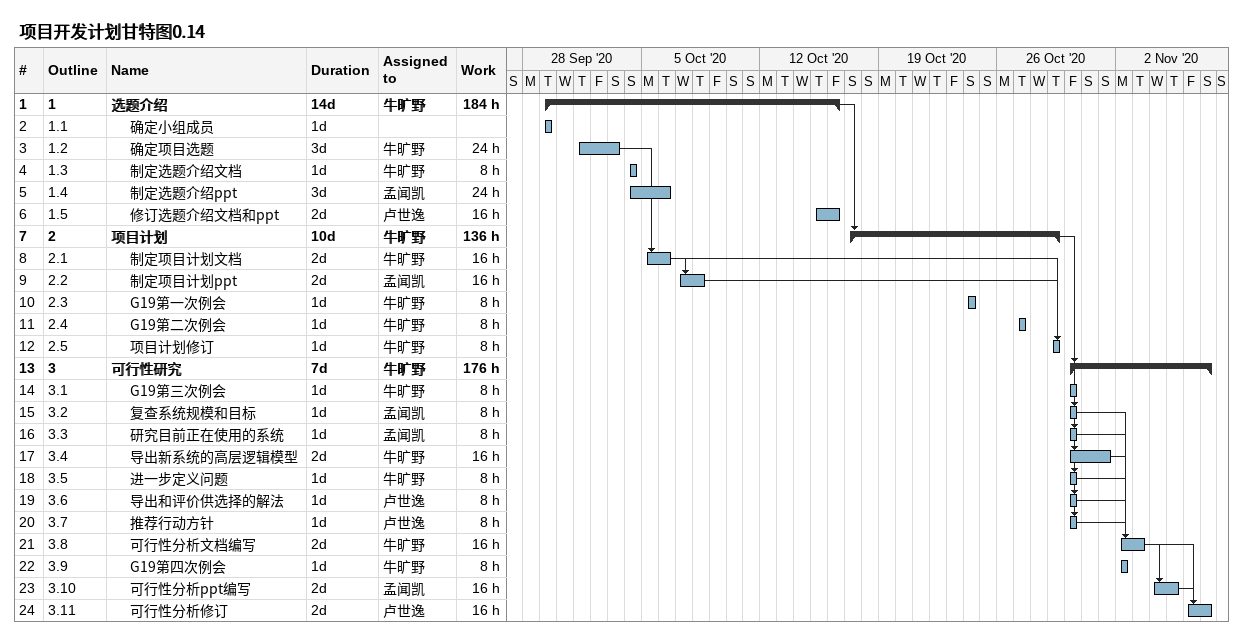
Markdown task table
项目开发计划甘特图0.14

| ID | WBS | Task | Duration | Start | Finish | Predecessors | Resources | Work (h) |
|---|---|---|---|---|---|---|---|---|
| 1 | 1 | **选题介绍** | 14d | 2020-09-29 | 2020-10-16 |  | 牛旷野 | 184 |
| 2 | 1.1 | 确定小组成员 | 1d | 2020-09-29 | 2020-09-29 |  |  |  |
| 3 | 1.2 | 确定项目选题 | 3d | 2020-10-01 | 2020-10-03 |  | 牛旷野 | 24 |
| 4 | 1.3 | 制定选题介绍文档 | 1d | 2020-10-04 | 2020-10-04 |  | 牛旷野 | 8 |
| 5 | 1.4 | 制定选题介绍ppt | 3d | 2020-10-04 | 2020-10-06 |  | 孟闻凯 | 24 |
| 6 | 1.5 | 修订选题介绍文档和ppt | 2d | 2020-10-15 | 2020-10-16 |  | 卢世逸 | 16 |
| 7 | 2 | **项目计划** | 10d | 2020-10-17 | 2020-10-29 | 1 | 牛旷野 | 136 |
| 8 | 2.1 | 制定项目计划文档 | 2d | 2020-10-05 | 2020-10-06 | 3 | 牛旷野 | 16 |
| 9 | 2.2 | 制定项目计划ppt | 2d | 2020-10-07 | 2020-10-08 | 8 | 孟闻凯 | 16 |
| 10 | 2.3 | G19第一次例会 | 1d | 2020-10-24 | 2020-10-24 |  | 牛旷野 | 8 |
| 11 | 2.4 | G19第二次例会 | 1d | 2020-10-27 | 2020-10-27 |  | 牛旷野 | 8 |
| 12 | 2.5 | 项目计划修订 | 1d | 2020-10-29 | 2020-10-29 | 8, 9 | 牛旷野 | 8 |
| 13 | 3 | **可行性研究** | 7d | 2020-10-30 | 2020-11-07 | 7 | 牛旷野 | 176 |
| 14 | 3.1 | G19第三次例会 | 1d | 2020-10-30 | 2020-10-30 |  | 牛旷野 | 8 |
| 15 | 3.2 | 复查系统规模和目标 | 1d | 2020-10-30 | 2020-10-30 | 7 | 孟闻凯 | 8 |
| 16 | 3.3 | 研究目前正在使用的系统 | 1d | 2020-10-30 | 2020-10-30 | 7 | 孟闻凯 | 8 |
| 17 | 3.4 | 导出新系统的高层逻辑模型 | 2d | 2020-10-30 | 2020-11-01 | 7 | 牛旷野 | 16 |
| 18 | 3.5 | 进一步定义问题 | 1d | 2020-10-30 | 2020-10-30 | 7 | 牛旷野 | 8 |
| 19 | 3.6 | 导出和评价供选择的解法 | 1d | 2020-10-30 | 2020-10-30 | 7 | 卢世逸 | 8 |
| 20 | 3.7 | 推荐行动方针 | 1d | 2020-10-30 | 2020-10-30 | 7 | 卢世逸 | 8 |
| 21 | 3.8 | 可行性分析文档编写 | 2d | 2020-11-02 | 2020-11-03 | 15, 16, 17, 18, 19, 20 | 牛旷野 | 16 |
| 22 | 3.9 | G19第四次例会 | 1d | 2020-11-02 | 2020-11-02 |  | 牛旷野 | 8 |
| 23 | 3.10 | 可行性分析ppt编写 | 2d | 2020-11-04 | 2020-11-05 | 21 | 孟闻凯 | 16 |
| 24 | 3.11 | 可行性分析修订 | 2d | 2020-11-06 | 2020-11-07 | 21, 23 | 卢世逸 | 16 |
